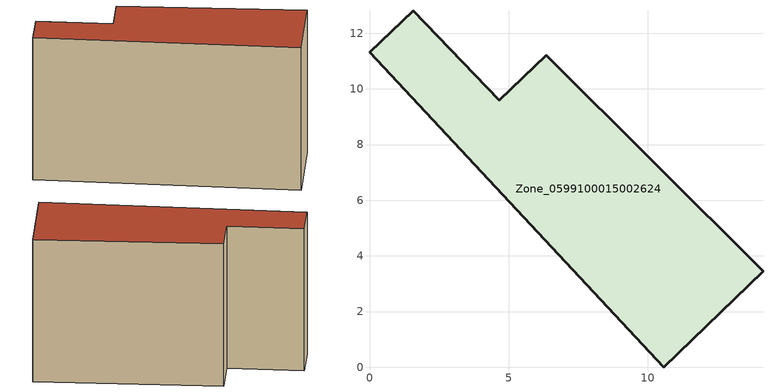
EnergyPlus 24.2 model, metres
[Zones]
Zone_0599100015002624
 floor ground (C_G): 10.57,0 0,11.32 1.57,12.81 4.67,9.6 6.35,11.21 14.14,3.45 z0.86
 wall outside (C_F): 0,11.32 10.57,0 14.14,3.45 6.35,11.21 4.67,9.6 1.57,12.81 0,11.32 z0.86:9.93
 roof outside (C_R): 1.57,12.81 0,11.32 10.57,0 14.14,3.45 6.35,11.21 4.67,9.6 z9.93
[BUILDING]
Pand.0599100015002624: North Axis=0; Terrain=City; Loads Convergence Tolerance Value=0.04; Temperature Convergence Tolerance Value=0.4; Solar Distribution=FullExterior; Maximum Number of Warmup Days=25; Minimum Number of Warmup Days=1
[Site:Location]
Rotterdam.The.Hague.AP_ZH_NLD Design_Conditions: Latitude=51.96; Longitude=4.45; Time Zone=1; Elevation=-4.5
[SITE:GROUNDTEMPERATURE:BUILDINGSURFACE]
18, 18, 18, 18, 18, 18, 18, 18, 18, 18, 18, 18
[MATERIAL] Thermal Absorptance=0.9; Solar Absorptance=0.7; Visible Absorptance=0.7
Name | Roughness | Thickness | Conductivity | Density | Specific Heat
G.TI.1975-1991 | MediumSmooth | 0.15 | 0.288461 | 540 | 1210
F.TI.1975-1991 | Rough | 0.3 | 0.230769 | 1920 | 840
R.TI.1975-1991 | MediumRough | 0.2 | 0.153846 | 1500 | 1000
[CONSTRUCTION]
C_G: G.TI.1975-1991
C_F: F.TI.1975-1991
C_R: R.TI.1975-1991
[ZONE]
Zone_0599100015002624: Type=1; Multiplier=1; Ceiling Height=Autocalculate; Volume=Autocalculate; Floor Area=autocalculate; Part of Total Floor Area=Yes
[ZONEINFILTRATION:DESIGNFLOWRATE]
Infil_Zone_0599100015002624: Zone or ZoneList or Space or SpaceList=Zone_0599100015002624; Schedule=AlwaysOn; Design Flow Rate Calculation Method=Flow/Area; Flow Rate per Floor Area=0.003; Constant Term Coefficient=1; Temperature Term Coefficient=0; Velocity Term Coefficient=0; Velocity Squared Term Coefficient=0
[HVACTEMPLATE:ZONE:IDEALLOADSAIRSYSTEM]
Zone_0599100015002624: Maximum Heating Supply Air Temperature=50; Minimum Cooling Supply Air Temperature=13; Maximum Heating Supply Air Humidity Ratio=0.0156; Minimum Cooling Supply Air Humidity Ratio=0.0077; Heating Limit=NoLimit; Cooling Limit=NoLimit; Dehumidification Control Type=ConstantSensibleHeatRatio; Cooling Sensible Heat Ratio=0.7; Dehumidification Setpoint=60; Humidification Control Type=None; Humidification Setpoint=30; Outdoor Air Method=None; Outdoor Air Flow Rate per Person=0.00944; Outdoor Air Flow Rate per Zone Floor Area=0; Outdoor Air Flow Rate per Zone=0; Demand Controlled Ventilation Type=None; Outdoor Air Economizer Type=NoEconomizer; Heat Recovery Type=None; Sensible Heat Recovery Effectiveness=0.7; Latent Heat Recovery Effectiveness=0.65
[ZONECONTROL:THERMOSTAT]
ThermostatControl_Zone_0599100015002624: Zone or ZoneList=Zone_0599100015002624; Control Type Schedule=DualSetpointControlType; Control 1=Thermostat_Zone_0599100015002624; Temperature Difference Between Cutout And Setpoint=0
[THERMOSTATSETPOINT:DUALSETPOINT]
Thermostat_Zone_0599100015002624: Heating Setpoint Temperature Schedule=HeatingSetpoint_Zone_0599100015002624; Cooling Setpoint Temperature Schedule=CoolingSetpoint_Zone_0599100015002624
[SCHEDULE:COMPACT]
HeatingSetpoint_Zone_0599100015002624: Through: 12/31, For: AllDays, Until: 24:00, 21
CoolingSetpoint_Zone_0599100015002624: Through: 12/31, For: AllDays, Until: 24:00, 24
DualSetpointControlType: Through: 12/31, For: AllDays, Until: 24:00, 4
AlwaysOn: Through: 12/31, For: AllDays, Until: 24:00, 1
